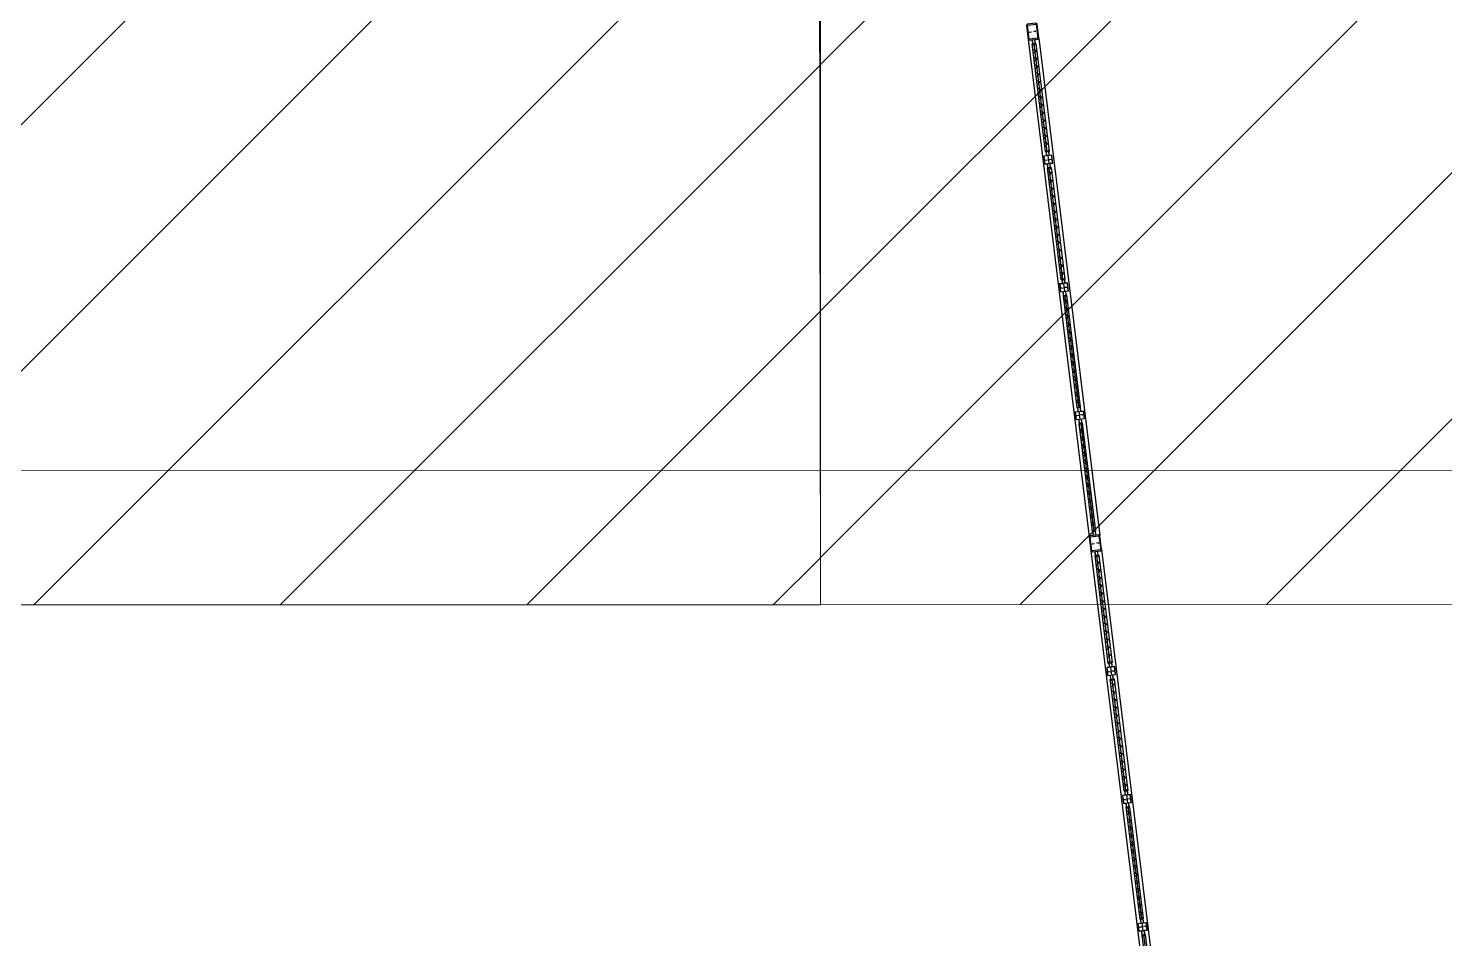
# Model space of a CAD drawing. Extents: x -15449 to 568150, y -1239737 to 53667.
# Drawn here: x 15364.78 to 15373.81, y 7578.45 to 7584.25 of the extents above; entities that cross this region are included whole.
import ezdxf

# ---------------------------------------------------------------- set-up
doc = ezdxf.new("R2010")
doc.units = 0
doc.header["$LTSCALE"] = 8
doc.layers.get('0').update_dxf_attribs({"color": 1, "linetype": 'CONTINUOUS'})
doc.layers.add('A-REV-5', color=7, linetype='CONTINUOUS', true_color=0xff2300)
doc.layers.add('KEY PLANE', color=8, linetype='CONTINUOUS')
doc.layers.add('Title Blocks', color=255, linetype='CONTINUOUS', lineweight=9)
pattern_1 = [(44.999975, (-22981930.2, -2451526), (-2295.5562, 2295.5582), [])]

# ---------------------------------------------------------------- blocks, each defined once
blk = doc.blocks.new('key plane')
at = {"layer": 'A-REV-5'}
h = blk.add_hatch(dxfattribs=at)
h.set_pattern_fill('ANSI31', color=256, scale=1022.490742)
h.set_pattern_definition(pattern_1)
h.paths.add_polyline_path([(64439, -108112), (107279, -108112), (107279, -136911), (64439, -136911)])
h = blk.add_hatch(dxfattribs=at)
h.set_pattern_fill('ANSI31', color=256, scale=1022.490742)
h.set_pattern_definition(pattern_1)
h.paths.add_polyline_path([(149975, -108110), (153063, -109865), (156410, -136903), (107279, -136910), (107238, -108110)])
at = {"elevation": -113027}
for points in [[(20879, -108110), (155279, -108110), (164316, -108320), (167864, -136901), (107279, -136910), (20879, -136910)], [(26879, -136911), (107279, -136911), (107279, -108101), (97679, -108101), (97679, -108101), (68879, -108101), (68879, -108101), (26879, -108101)], [(26879, -108101), (107279, -108101), (107279, -136911), (26879, -136911)], [(64439, -108104), (107279, -108104), (107279, -136911), (64439, -136911)], [(64439, -108112), (107279, -108112), (107279, -136911), (64439, -136911)], [(149975, -108110), (153063, -109865), (156410, -136903), (107279, -136910), (107238, -108110)], [(26879, -110601), (107279, -110599), (107279, -134408), (26879, -134411)], [(107279, -110611), (155250, -110613), (169670, -110902), (172443, -133277), (165032, -134400), (107279, -134411)], [(107279, -110613), (153156, -110613), (156103, -134402), (107279, -134413)]]:
    blk.add_lwpolyline(points, close=True, dxfattribs=at)
at = {"layer": 'KEY PLANE'}
for p, q in [((111149, -126378, -112950), (112288, -135644, -112950)), ((111229, -126411, -111780), (111226, -126387, -112950)), ((111238, -126461, -109441), (111229, -126386, -112950)), ((111281, -126455, -109441), (111272, -126381, -112950)), ((111278, -126405, -111780), (111275, -126380, -112950)), ((111347, -126353, -112969), (112487, -135620, -112969)), ((111235, -126461, -109441), (111229, -126411, -111780)), ((111507, -128468, -109441), (111260, -126458, -114705)), ((111284, -126455, -109441), (111278, -126405, -111780)), ((111482, -128471, -109441), (111491, -128545, -112950)), ((111485, -128470, -109441), (111494, -128545, -112950)), ((111528, -128465, -109441), (111538, -128540, -112950)), ((111531, -128465, -109441), (111541, -128539, -112950)), ((111518, -128769, -109441), (111509, -128694, -112950)), ((111518, -128769, -112950), (111509, -128694, -112950)), ((111521, -128768, -109441), (111512, -128694, -112950)), ((111521, -128768, -112950), (111512, -128694, -112950)), ((111516, -128542, -112950), (111534, -128691, -112950)), ((111799, -130850, -109441), (111543, -128766, -114705)), ((111799, -130850, -112950), (111543, -128766, -112950)), ((111565, -128763, -109441), (111556, -128688, -112950)), ((111565, -128763, -112950), (111556, -128688, -112950)), ((111568, -128763, -109441), (111559, -128688, -112950)), ((111568, -128763, -112950), (111559, -128688, -112950)), ((111775, -130853, -109441), (111784, -130927, -112950)), ((111775, -130853, -112950), (111784, -130927, -112950)), ((111778, -130853, -109441), (111787, -130927, -112950)), ((111778, -130853, -112950), (111787, -130927, -112950)), ((111821, -130847, -109441), (111830, -130922, -112950)), ((111821, -130847, -112950), (111830, -130922, -112950)), ((111824, -130847, -109441), (111833, -130921, -112950)), ((111824, -130847, -112950), (111833, -130921, -112950)), ((111811, -131151, -109441), (111802, -131076, -112950)), ((111811, -131151, -112950), (111802, -131076, -112950)), ((111814, -131150, -109441), (111805, -131076, -112950)), ((111814, -131150, -112950), (111805, -131076, -112950)), ((111809, -130924, -112950), (111827, -131073, -112950)), ((111858, -131145, -109441), (111849, -131071, -112950)), ((111858, -131145, -112950), (111849, -131071, -112950)), ((111861, -131145, -109441), (111852, -131070, -112950)), ((111861, -131145, -112950), (111852, -131070, -112950)), ((111836, -131148, -109441), (112092, -133232, -114705)), ((111836, -131148, -112950), (112092, -133232, -112950)), ((112068, -133235, -109441), (112077, -133309, -112950)), ((112068, -133235, -112950), (112077, -133309, -112950)), ((112070, -133235, -109441), (112080, -133309, -112950)), ((112070, -133235, -112950), (112080, -133309, -112950)), ((112114, -133229, -109441), (112123, -133304, -112950)), ((112114, -133229, -112950), (112123, -133304, -112950)), ((112117, -133229, -109441), (112126, -133303, -112950)), ((112117, -133229, -112950), (112126, -133303, -112950)), ((112104, -133533, -109441), (112095, -133458, -112950)), ((112107, -133532, -109441), (112098, -133458, -112950)), ((112120, -133455, -112950), (112101, -133306, -112950)), ((112151, -133527, -109441), (112142, -133453, -112950)), ((112154, -133527, -109441), (112145, -133452, -112950)), ((112129, -133530, -109441), (112376, -135540, -114705)), ((112351, -135543, -109441), (112357, -135592, -111780)), ((112354, -135542, -109441), (112363, -135617, -112950)), ((112357, -135592, -111780), (112360, -135617, -112950)), ((112398, -135537, -109441), (112407, -135611, -112950)), ((112401, -135537, -109441), (112407, -135586, -111780)), ((112407, -135586, -111780), (112410, -135611, -112950)), ((112519, -135882, -112988), (113658, -145148, -112988)), ((112320, -135906, -112969), (113460, -145172, -112969)), ((112400, -135940, -111800), (112397, -135915, -112969)), ((112409, -135989, -109460), (112400, -135914, -112969)), ((112406, -135989, -109460), (112400, -135940, -111800)), ((112678, -137996, -109460), (112431, -135986, -114724)), ((112453, -135984, -109460), (112444, -135909, -112969)), ((112450, -135934, -111800), (112447, -135909, -112969)), ((112456, -135983, -109460), (112450, -135934, -111800)), ((112653, -137999, -109460), (112662, -138074, -112969)), ((112656, -137999, -109460), (112665, -138073, -112969)), ((112700, -137993, -109460), (112709, -138068, -112969)), ((112703, -137993, -109460), (112712, -138067, -112969)), ((112690, -138297, -109460), (112681, -138222, -112969)), ((112690, -138297, -112969), (112681, -138222, -112969)), ((112693, -138297, -109460), (112684, -138222, -112969)), ((112693, -138297, -112969), (112684, -138222, -112969)), ((112687, -138071, -112969), (112705, -138219, -112969)), ((112736, -138291, -109460), (112727, -138217, -112969)), ((112736, -138291, -112969), (112727, -138217, -112969)), ((112739, -138291, -109460), (112730, -138216, -112969)), ((112739, -138291, -112969), (112730, -138216, -112969)), ((112971, -140378, -109460), (112715, -138294, -114724)), ((112971, -140378, -112969), (112715, -138294, -112969)), ((112993, -140375, -109460), (113002, -140450, -112969)), ((112993, -140375, -112969), (113002, -140450, -112969)), ((112996, -140375, -109460), (113005, -140450, -112969)), ((112996, -140375, -112969), (113005, -140450, -112969)), ((112946, -140381, -109460), (112955, -140456, -112969)), ((112946, -140381, -112969), (112955, -140456, -112969)), ((112949, -140381, -109460), (112958, -140455, -112969)), ((112949, -140381, -112969), (112958, -140455, -112969)), ((112983, -140679, -109460), (112974, -140605, -112969)), ((112983, -140679, -112969), (112974, -140605, -112969)), ((112986, -140679, -109460), (112976, -140604, -112969)), ((112986, -140679, -112969), (112976, -140604, -112969)), ((112980, -140453, -112969), (112998, -140601, -112969)), ((113029, -140673, -109460), (113020, -140599, -112969)), ((113029, -140673, -112969), (113020, -140599, -112969)), ((113032, -140673, -109460), (113023, -140598, -112969)), ((113032, -140673, -112969), (113023, -140598, -112969)), ((113007, -140676, -109460), (113264, -142760, -114724)), ((113007, -140676, -112969), (113264, -142760, -112969)), ((113239, -142763, -109460), (113248, -142838, -112969)), ((113239, -142763, -112969), (113248, -142838, -112969)), ((113242, -142763, -109460), (113251, -142837, -112969)), ((113242, -142763, -112969), (113251, -142837, -112969)), ((113276, -143061, -109460), (113266, -142987, -112969)), ((113278, -143061, -109460), (113269, -142986, -112969)), ((113291, -142984, -112969), (113273, -142835, -112969)), ((113286, -142758, -109460), (113295, -142832, -112969)), ((113286, -142758, -112969), (113295, -142832, -112969)), ((113289, -142757, -109460), (113298, -142832, -112969)), ((113289, -142757, -112969), (113298, -142832, -112969)), ((113322, -143055, -109460), (113313, -142981, -112969)), ((113325, -143055, -109460), (113316, -142980, -112969)), ((113300, -143058, -109460), (113547, -145068, -114724))]:
    blk.add_line(p, q, dxfattribs=at)
for points, elevation in [([(111169, -126394), (111332, -126373), (111347, -126353), (111315, -126091), (111295, -126076), (111132, -126096), (111117, -126116), (111149, -126378)], -112950), ([(111297, -126094), (111330, -126356), (111167, -126376), (111135, -126114)], -112950), ([(111295, -126454), (111542, -128463), (111472, -128472), (111224, -126462)], -114705), ([(111460, -128700), (111609, -128682), (111590, -128533), (111441, -128551)], -112950), ([(111578, -128761), (111835, -130846), (111764, -130854), (111508, -128770)], -114705), ([(111578, -128761), (111835, -130846), (111764, -130854), (111508, -128770)], -112950), ([(111752, -131082), (111901, -131064), (111883, -130915), (111734, -130933)], -112950), ([(112127, -133228), (111871, -131143), (111801, -131152), (112057, -133236)], -114705), ([(112127, -133228), (111871, -131143), (111801, -131152), (112057, -133236)], -112950), ([(112027, -133316), (112176, -133297), (112194, -133446), (112045, -133464)], -112950), ([(112411, -135535), (112164, -133525), (112094, -133534), (112341, -135544)], -114705), ([(112340, -135922), (112503, -135902), (112519, -135882), (112487, -135620), (112467, -135604), (112304, -135624), (112288, -135644), (112320, -135906)], -112969), ([(112469, -135622), (112501, -135884), (112338, -135904), (112306, -135642)], -112969), ([(112466, -135982), (112713, -137992), (112643, -138000), (112396, -135991)], -114724), ([(112631, -138229), (112780, -138210), (112762, -138061), (112613, -138080)], -112969), ([(112750, -138290), (113006, -140374), (112936, -140382), (112680, -138298)], -114724), ([(112750, -138290), (113006, -140374), (112936, -140382), (112680, -138298)], -112969), ([(112924, -140611), (113073, -140592), (113054, -140443), (112906, -140462)], -112969), ([(113299, -142756), (113043, -140672), (112972, -140680), (113229, -142765)], -114724), ([(113299, -142756), (113043, -140672), (112972, -140680), (113229, -142765)], -112969), ([(113198, -142844), (113347, -142825), (113366, -142974), (113217, -142993)], -112969), ([(113583, -145064), (113335, -143054), (113265, -143062), (113512, -145072)], -114724)]:
    blk.add_lwpolyline(points, close=True, dxfattribs=dict(at, elevation=elevation))
for points, elevation in [([(111169, -126394), (111167, -126376), (111149, -126378)], -112950), ([(111180, -126251), (111169, -126242), (111214, -126237)], -112950), ([(111286, -126238), (111295, -126227), (111250, -126232)], -112950), ([(111347, -126353), (111330, -126356), (111332, -126373)], -112950), ([(111475, -128618), (111466, -128629), (111511, -128623)], -112950), ([(111574, -128606), (111585, -128614), (111540, -128620)], -112950), ([(111768, -131000), (111759, -131011), (111804, -131006)], -112950), ([(111867, -130988), (111878, -130996), (111833, -131002)], -112950), ([(112062, -133392), (112050, -133383), (112095, -133378)], -112950), ([(112161, -133380), (112170, -133369), (112125, -133374)], -112950), ([(112288, -135644), (112306, -135642), (112304, -135624)], -112969), ([(112467, -135604), (112469, -135622), (112487, -135620)], -112969), ([(112352, -135779), (112340, -135771), (112385, -135765)], -112969), ([(112458, -135766), (112467, -135755), (112422, -135761)], -112969), ([(112519, -135882), (112501, -135884), (112503, -135902)], -112969), ([(112340, -135922), (112338, -135904), (112320, -135906)], -112969), ([(112646, -138146), (112637, -138157), (112682, -138152)], -112969), ([(112745, -138134), (112756, -138143), (112712, -138148)], -112969), ([(112939, -140528), (112930, -140539), (112975, -140534)], -112969), ([(113038, -140516), (113049, -140525), (113005, -140530)], -112969), ([(113233, -142920), (113222, -142911), (113267, -142906)], -112969), ([(113332, -142908), (113341, -142897), (113296, -142902)], -112969)]:
    blk.add_lwpolyline(points, dxfattribs=dict(at, elevation=elevation))
at = {"layer": 'KEY PLANE', "ltscale": 0.1}
for points, elevation in [([(111230, -126464, -0.414214), (111232, -126461), (111287, -126455, -0.414214), (111290, -126457), (111293, -126484), (111291, -126484), (111288, -126457, 0.414214), (111287, -126456), (111233, -126463, 0.414214), (111232, -126464), (111235, -126491), (111233, -126491)], -114705), ([(111287, -126603), (111263, -126633, 0.414214), (111264, -126636), (111264, -126637), (111295, -126597), (111256, -126566), (111255, -126567, 0.414214), (111256, -126570), (111285, -126593, -0.414214)], -112950), ([(111304, -126747), (111281, -126777, 0.414214), (111281, -126780), (111282, -126780), (111313, -126741), (111273, -126710), (111273, -126711, 0.414214), (111273, -126714), (111303, -126737, -0.414214)], -112950), ([(111322, -126891), (111299, -126921, 0.414214), (111299, -126924), (111300, -126924), (111330, -126885), (111291, -126854), (111291, -126855, 0.414214), (111291, -126858), (111321, -126881, -0.414214)], -112950), ([(111340, -127035), (111316, -127065, 0.414214), (111317, -127068), (111317, -127068), (111348, -127029), (111309, -126998), (111308, -126999, 0.414214), (111309, -127002), (111338, -127025, -0.414214)], -112950), ([(111357, -127179), (111334, -127208, 0.414214), (111335, -127212), (111335, -127212), (111366, -127173), (111326, -127142), (111326, -127143, 0.414214), (111326, -127146), (111356, -127169, -0.414214)], -112950), ([(111375, -127323), (111352, -127352, 0.414214), (111352, -127356), (111353, -127356), (111383, -127317), (111344, -127286), (111344, -127286, 0.414214), (111344, -127290), (111374, -127313, -0.414214)], -112950), ([(111393, -127467), (111370, -127496, 0.414214), (111370, -127500), (111370, -127500), (111401, -127461), (111362, -127430), (111361, -127430, 0.414214), (111362, -127434), (111391, -127457, -0.414214)], -112950), ([(111410, -127611), (111387, -127640, 0.414214), (111388, -127644), (111388, -127644), (111419, -127605), (111379, -127574), (111379, -127574, 0.414214), (111380, -127578), (111409, -127601, -0.414214)], -112950), ([(111428, -127755), (111405, -127784, 0.414214), (111405, -127788), (111406, -127788), (111437, -127748), (111397, -127718), (111397, -127718, 0.414214), (111397, -127722), (111427, -127745, -0.414214)], -112950), ([(111446, -127898), (111423, -127928, 0.414214), (111423, -127931), (111423, -127932), (111454, -127892), (111415, -127862), (111414, -127862, 0.414214), (111415, -127865), (111445, -127889, -0.414214)], -112950), ([(111463, -128042), (111440, -128072, 0.414214), (111441, -128075), (111441, -128076), (111472, -128036), (111433, -128006), (111432, -128006, 0.414214), (111433, -128009), (111462, -128033, -0.414214)], -112950), ([(111481, -128186), (111458, -128216, 0.414214), (111458, -128219), (111459, -128220), (111490, -128180), (111450, -128149), (111450, -128150, 0.414214), (111450, -128153), (111480, -128176, -0.414214)], -112950), ([(111499, -128330), (111476, -128360, 0.414214), (111476, -128363), (111477, -128364), (111507, -128324), (111468, -128293), (111468, -128294, 0.414214), (111468, -128297), (111498, -128320, -0.414214)], -112950), ([(111477, -128469, 0.414214), (111479, -128471), (111534, -128464, 0.414214), (111536, -128462), (111533, -128434), (111531, -128435), (111534, -128462, -0.414214), (111534, -128463), (111479, -128470, -0.414214), (111478, -128469), (111475, -128441), (111473, -128442)], -114705), ([(111514, -128772, -0.414214), (111516, -128769), (111570, -128762, -0.414214), (111573, -128764), (111577, -128792), (111575, -128792), (111572, -128765, 0.414214), (111571, -128764), (111516, -128770, 0.414214), (111515, -128772), (111519, -128799), (111517, -128799)], -114705), ([(111514, -128772, -0.414214), (111516, -128769), (111570, -128762, -0.414214), (111573, -128764), (111577, -128792), (111575, -128792), (111572, -128765, 0.414214), (111571, -128764), (111516, -128770, 0.414214), (111515, -128772), (111519, -128799), (111517, -128799)], -112950), ([(111566, -128876), (111543, -128906, 0.414214), (111543, -128909), (111544, -128909), (111574, -128870), (111535, -128839), (111535, -128840, 0.414214), (111535, -128843), (111565, -128866, -0.414214)], -114705), ([(111584, -129020), (111560, -129050, 0.414214), (111561, -129053), (111561, -129053), (111592, -129014), (111553, -128983), (111552, -128984, 0.414214), (111553, -128987), (111582, -129010, -0.414214)], -114705), ([(111584, -129020), (111560, -129050, 0.414214), (111561, -129053), (111561, -129053), (111592, -129014), (111553, -128983), (111552, -128984, 0.414214), (111553, -128987), (111582, -129010, -0.414214)], -112950), ([(111601, -129164), (111578, -129194, 0.414214), (111579, -129197), (111579, -129197), (111610, -129158), (111570, -129127), (111570, -129128, 0.414214), (111570, -129131), (111600, -129154, -0.414214)], -114705), ([(111601, -129164), (111578, -129194, 0.414214), (111579, -129197), (111579, -129197), (111610, -129158), (111570, -129127), (111570, -129128, 0.414214), (111570, -129131), (111600, -129154, -0.414214)], -112950), ([(111619, -129308), (111596, -129337, 0.414214), (111596, -129341), (111597, -129341), (111628, -129302), (111588, -129271), (111588, -129271, 0.414214), (111588, -129275), (111618, -129298, -0.414214)], -114705), ([(111619, -129308), (111596, -129337, 0.414214), (111596, -129341), (111597, -129341), (111628, -129302), (111588, -129271), (111588, -129271, 0.414214), (111588, -129275), (111618, -129298, -0.414214)], -112950), ([(111637, -129452), (111614, -129481, 0.414214), (111614, -129485), (111614, -129485), (111645, -129446), (111606, -129415), (111605, -129415, 0.414214), (111606, -129419), (111635, -129442, -0.414214)], -114705), ([(111637, -129452), (111614, -129481, 0.414214), (111614, -129485), (111614, -129485), (111645, -129446), (111606, -129415), (111605, -129415, 0.414214), (111606, -129419), (111635, -129442, -0.414214)], -112950), ([(111654, -129596), (111631, -129625, 0.414214), (111632, -129629), (111632, -129629), (111663, -129590), (111624, -129559), (111623, -129559, 0.414214), (111624, -129563), (111653, -129586, -0.414214)], -114705), ([(111654, -129596), (111631, -129625, 0.414214), (111632, -129629), (111632, -129629), (111663, -129590), (111624, -129559), (111623, -129559, 0.414214), (111624, -129563), (111653, -129586, -0.414214)], -112950), ([(111672, -129740), (111649, -129769, 0.414214), (111649, -129773), (111650, -129773), (111681, -129734), (111641, -129703), (111641, -129703, 0.414214), (111641, -129707), (111671, -129730, -0.414214)], -114705), ([(111672, -129740), (111649, -129769, 0.414214), (111649, -129773), (111650, -129773), (111681, -129734), (111641, -129703), (111641, -129703, 0.414214), (111641, -129707), (111671, -129730, -0.414214)], -112950), ([(111690, -129883), (111667, -129913, 0.414214), (111667, -129916), (111668, -129917), (111698, -129877), (111659, -129847), (111659, -129847, 0.414214), (111659, -129851), (111689, -129874, -0.414214)], -114705), ([(111690, -129883), (111667, -129913, 0.414214), (111667, -129916), (111668, -129917), (111698, -129877), (111659, -129847), (111659, -129847, 0.414214), (111659, -129851), (111689, -129874, -0.414214)], -112950), ([(111707, -130027), (111684, -130057, 0.414214), (111685, -130060), (111685, -130061), (111716, -130021), (111677, -129991), (111676, -129991, 0.414214), (111677, -129994), (111706, -130018, -0.414214)], -114705), ([(111707, -130027), (111684, -130057, 0.414214), (111685, -130060), (111685, -130061), (111716, -130021), (111677, -129991), (111676, -129991, 0.414214), (111677, -129994), (111706, -130018, -0.414214)], -112950), ([(111725, -130171), (111702, -130201, 0.414214), (111702, -130204), (111703, -130205), (111734, -130165), (111694, -130135), (111694, -130135, 0.414214), (111694, -130138), (111724, -130161, -0.414214)], -114705), ([(111725, -130171), (111702, -130201, 0.414214), (111702, -130204), (111703, -130205), (111734, -130165), (111694, -130135), (111694, -130135, 0.414214), (111694, -130138), (111724, -130161, -0.414214)], -112950), ([(111743, -130315), (111720, -130345, 0.414214), (111720, -130348), (111721, -130349), (111751, -130309), (111712, -130278), (111712, -130279, 0.414214), (111712, -130282), (111742, -130305, -0.414214)], -114705), ([(111743, -130315), (111720, -130345, 0.414214), (111720, -130348), (111721, -130349), (111751, -130309), (111712, -130278), (111712, -130279, 0.414214), (111712, -130282), (111742, -130305, -0.414214)], -112950), ([(111761, -130459), (111737, -130489, 0.414214), (111738, -130492), (111738, -130493), (111769, -130453), (111730, -130422), (111729, -130423, 0.414214), (111730, -130426), (111759, -130449, -0.414214)], -114705), ([(111761, -130459), (111737, -130489, 0.414214), (111738, -130492), (111738, -130493), (111769, -130453), (111730, -130422), (111729, -130423, 0.414214), (111730, -130426), (111759, -130449, -0.414214)], -112950), ([(111778, -130603), (111755, -130633, 0.414214), (111756, -130636), (111756, -130636), (111787, -130597), (111747, -130566), (111747, -130567, 0.414214), (111747, -130570), (111777, -130593, -0.414214)], -114705), ([(111778, -130603), (111755, -130633, 0.414214), (111756, -130636), (111756, -130636), (111787, -130597), (111747, -130566), (111747, -130567, 0.414214), (111747, -130570), (111777, -130593, -0.414214)], -112950), ([(111796, -130747), (111773, -130777, 0.414214), (111773, -130780), (111774, -130780), (111804, -130741), (111765, -130710), (111765, -130711, 0.414214), (111765, -130714), (111795, -130737, -0.414214)], -114705), ([(111796, -130747), (111773, -130777, 0.414214), (111773, -130780), (111774, -130780), (111804, -130741), (111765, -130710), (111765, -130711, 0.414214), (111765, -130714), (111795, -130737, -0.414214)], -112950), ([(111769, -130851, 0.414214), (111772, -130853), (111827, -130847, 0.414214), (111829, -130844), (111826, -130816), (111824, -130817), (111827, -130844, -0.414214), (111826, -130845), (111772, -130852, -0.414214), (111771, -130851), (111768, -130824), (111766, -130824)], -114705), ([(111769, -130851, 0.414214), (111772, -130853), (111827, -130847, 0.414214), (111829, -130844), (111826, -130816), (111824, -130817), (111827, -130844, -0.414214), (111826, -130845), (111772, -130852, -0.414214), (111771, -130851), (111768, -130824), (111766, -130824)], -112950), ([(111807, -131154, -0.414214), (111809, -131151), (111863, -131144, -0.414214), (111866, -131147), (111870, -131174), (111868, -131174), (111865, -131147, 0.414214), (111863, -131146), (111809, -131153, 0.414214), (111808, -131154), (111812, -131181), (111810, -131181)], -114705), ([(111807, -131154, -0.414214), (111809, -131151), (111863, -131144, -0.414214), (111866, -131147), (111870, -131174), (111868, -131174), (111865, -131147, 0.414214), (111863, -131146), (111809, -131153, 0.414214), (111808, -131154), (111812, -131181), (111810, -131181)], -112950), ([(111858, -131248), (111828, -131225, -0.414214), (111828, -131222), (111828, -131221), (111867, -131252), (111837, -131292), (111836, -131291, -0.414214), (111836, -131288), (111859, -131258, 0.414214)], -114705), ([(111858, -131248), (111828, -131225, -0.414214), (111828, -131222), (111828, -131221), (111867, -131252), (111837, -131292), (111836, -131291, -0.414214), (111836, -131288), (111859, -131258, 0.414214)], -112950), ([(111875, -131392), (111846, -131369, -0.414214), (111845, -131366), (111846, -131365), (111885, -131396), (111854, -131435), (111854, -131435, -0.414214), (111853, -131432), (111876, -131402, 0.414214)], -114705), ([(111875, -131392), (111846, -131369, -0.414214), (111845, -131366), (111846, -131365), (111885, -131396), (111854, -131435), (111854, -131435, -0.414214), (111853, -131432), (111876, -131402, 0.414214)], -112950), ([(111893, -131536), (111863, -131513, -0.414214), (111863, -131510), (111863, -131509), (111903, -131540), (111872, -131579), (111871, -131579, -0.414214), (111871, -131576), (111894, -131546, 0.414214)], -114705), ([(111893, -131536), (111863, -131513, -0.414214), (111863, -131510), (111863, -131509), (111903, -131540), (111872, -131579), (111871, -131579, -0.414214), (111871, -131576), (111894, -131546, 0.414214)], -112950), ([(111911, -131680), (111881, -131657, -0.414214), (111881, -131654), (111881, -131653), (111920, -131684), (111890, -131723), (111889, -131723, -0.414214), (111889, -131720), (111912, -131690, 0.414214)], -114705), ([(111911, -131680), (111881, -131657, -0.414214), (111881, -131654), (111881, -131653), (111920, -131684), (111890, -131723), (111889, -131723, -0.414214), (111889, -131720), (111912, -131690, 0.414214)], -112950), ([(111928, -131824), (111899, -131801, -0.414214), (111898, -131797), (111899, -131797), (111938, -131828), (111907, -131867), (111907, -131867, -0.414214), (111906, -131863), (111930, -131834, 0.414214)], -114705), ([(111928, -131824), (111899, -131801, -0.414214), (111898, -131797), (111899, -131797), (111938, -131828), (111907, -131867), (111907, -131867, -0.414214), (111906, -131863), (111930, -131834, 0.414214)], -112950), ([(111946, -131968), (111916, -131945, -0.414214), (111916, -131941), (111916, -131941), (111956, -131972), (111925, -132011), (111925, -132011, -0.414214), (111924, -132007), (111947, -131978, 0.414214)], -114705), ([(111946, -131968), (111916, -131945, -0.414214), (111916, -131941), (111916, -131941), (111956, -131972), (111925, -132011), (111925, -132011, -0.414214), (111924, -132007), (111947, -131978, 0.414214)], -112950), ([(111964, -132112), (111934, -132089, -0.414214), (111934, -132085), (111934, -132085), (111973, -132116), (111943, -132155), (111942, -132155, -0.414214), (111942, -132151), (111965, -132122, 0.414214)], -114705), ([(111964, -132112), (111934, -132089, -0.414214), (111934, -132085), (111934, -132085), (111973, -132116), (111943, -132155), (111942, -132155, -0.414214), (111942, -132151), (111965, -132122, 0.414214)], -112950), ([(111981, -132256), (111952, -132233, -0.414214), (111951, -132229), (111952, -132229), (111991, -132260), (111960, -132299), (111960, -132299, -0.414214), (111959, -132295), (111983, -132266, 0.414214)], -114705), ([(111981, -132256), (111952, -132233, -0.414214), (111951, -132229), (111952, -132229), (111991, -132260), (111960, -132299), (111960, -132299, -0.414214), (111959, -132295), (111983, -132266, 0.414214)], -112950), ([(111999, -132400), (111969, -132376, -0.414214), (111969, -132373), (111969, -132373), (112009, -132403), (111978, -132443), (111978, -132442, -0.414214), (111977, -132439), (112000, -132409, 0.414214)], -114705), ([(111999, -132400), (111969, -132376, -0.414214), (111969, -132373), (111969, -132373), (112009, -132403), (111978, -132443), (111978, -132442, -0.414214), (111977, -132439), (112000, -132409, 0.414214)], -112950), ([(112017, -132544), (111987, -132520, -0.414214), (111987, -132517), (111987, -132517), (112027, -132547), (111996, -132587), (111995, -132586, -0.414214), (111995, -132583), (112018, -132553, 0.414214)], -114705), ([(112017, -132544), (111987, -132520, -0.414214), (111987, -132517), (111987, -132517), (112027, -132547), (111996, -132587), (111995, -132586, -0.414214), (111995, -132583), (112018, -132553, 0.414214)], -112950), ([(112035, -132687), (112005, -132664, -0.414214), (112004, -132661), (112005, -132660), (112044, -132691), (112013, -132731), (112013, -132730, -0.414214), (112013, -132727), (112036, -132697, 0.414214)], -114705), ([(112035, -132687), (112005, -132664, -0.414214), (112004, -132661), (112005, -132660), (112044, -132691), (112013, -132731), (112013, -132730, -0.414214), (112013, -132727), (112036, -132697, 0.414214)], -112950), ([(112052, -132831), (112023, -132808, -0.414214), (112022, -132805), (112023, -132804), (112062, -132835), (112031, -132875), (112031, -132874, -0.414214), (112030, -132871), (112053, -132841, 0.414214)], -114705), ([(112052, -132831), (112023, -132808, -0.414214), (112022, -132805), (112023, -132804), (112062, -132835), (112031, -132875), (112031, -132874, -0.414214), (112030, -132871), (112053, -132841, 0.414214)], -112950), ([(112070, -132975), (112040, -132952, -0.414214), (112040, -132949), (112040, -132948), (112080, -132979), (112049, -133019), (112048, -133018, -0.414214), (112048, -133015), (112071, -132985, 0.414214)], -114705), ([(112070, -132975), (112040, -132952, -0.414214), (112040, -132949), (112040, -132948), (112080, -132979), (112049, -133019), (112048, -133018, -0.414214), (112048, -133015), (112071, -132985, 0.414214)], -112950), ([(112088, -133119), (112058, -133096, -0.414214), (112058, -133093), (112058, -133092), (112097, -133123), (112067, -133162), (112066, -133162, -0.414214), (112066, -133159), (112089, -133129, 0.414214)], -114705), ([(112062, -133233, 0.414214), (112065, -133235), (112120, -133229, 0.414214), (112122, -133226), (112118, -133199), (112117, -133199), (112120, -133226, -0.414214), (112119, -133227), (112065, -133234, -0.414214), (112064, -133233), (112060, -133206), (112059, -133206)], -114705), ([(112062, -133233, 0.414214), (112065, -133235), (112120, -133229, 0.414214), (112122, -133226), (112118, -133199), (112117, -133199), (112120, -133226, -0.414214), (112119, -133227), (112065, -133234, -0.414214), (112064, -133233), (112060, -133206), (112059, -133206)], -112950), ([(112099, -133536, -0.414214), (112102, -133533), (112156, -133526, -0.414214), (112159, -133529), (112162, -133556), (112161, -133556), (112157, -133529, 0.414214), (112156, -133528), (112102, -133535, 0.414214), (112101, -133536), (112104, -133563), (112103, -133563)], -114705), ([(112155, -133665), (112125, -133642, -0.414214), (112125, -133639), (112125, -133638), (112164, -133669), (112134, -133708), (112133, -133708, -0.414214), (112133, -133705), (112156, -133675, 0.414214)], -112950), ([(112172, -133809), (112143, -133786, -0.414214), (112142, -133783), (112143, -133782), (112182, -133813), (112151, -133852), (112151, -133852, -0.414214), (112150, -133848), (112174, -133819, 0.414214)], -112950), ([(112190, -133953), (112160, -133930, -0.414214), (112160, -133926), (112160, -133926), (112200, -133957), (112169, -133996), (112169, -133996, -0.414214), (112168, -133992), (112191, -133963, 0.414214)], -112950), ([(112208, -134097), (112178, -134074, -0.414214), (112178, -134070), (112178, -134070), (112218, -134101), (112187, -134140), (112186, -134140, -0.414214), (112186, -134136), (112209, -134107, 0.414214)], -112950), ([(112225, -134241), (112196, -134218, -0.414214), (112195, -134214), (112196, -134214), (112235, -134245), (112204, -134284), (112204, -134284, -0.414214), (112204, -134280), (112227, -134251, 0.414214)], -112950), ([(112243, -134385), (112214, -134362, -0.414214), (112213, -134358), (112213, -134358), (112253, -134388), (112222, -134428), (112222, -134428, -0.414214), (112221, -134424), (112244, -134395, 0.414214)], -112950), ([(112261, -134529), (112231, -134505, -0.414214), (112231, -134502), (112231, -134502), (112271, -134532), (112240, -134572), (112239, -134571, -0.414214), (112239, -134568), (112262, -134538, 0.414214)], -112950), ([(112279, -134673), (112249, -134649, -0.414214), (112249, -134646), (112249, -134646), (112288, -134676), (112257, -134716), (112257, -134715, -0.414214), (112257, -134712), (112280, -134682, 0.414214)], -112950), ([(112296, -134816), (112267, -134793, -0.414214), (112266, -134790), (112267, -134789), (112306, -134820), (112275, -134860), (112275, -134859, -0.414214), (112274, -134856), (112297, -134826, 0.414214)], -112950), ([(112314, -134960), (112284, -134937, -0.414214), (112284, -134934), (112284, -134933), (112324, -134964), (112293, -135004), (112292, -135003, -0.414214), (112292, -135000), (112315, -134970, 0.414214)], -112950), ([(112332, -135104), (112302, -135081, -0.414214), (112302, -135078), (112302, -135077), (112341, -135108), (112311, -135147), (112310, -135147, -0.414214), (112310, -135144), (112333, -135114, 0.414214)], -112950), ([(112349, -135248), (112320, -135225, -0.414214), (112319, -135222), (112320, -135221), (112359, -135252), (112328, -135291), (112328, -135291, -0.414214), (112327, -135288), (112351, -135258, 0.414214)], -112950), ([(112367, -135392), (112337, -135369, -0.414214), (112337, -135366), (112337, -135365), (112377, -135396), (112346, -135435), (112345, -135435, -0.414214), (112345, -135432), (112368, -135402, 0.414214)], -112950), ([(112346, -135541, 0.414214), (112349, -135543), (112403, -135536, 0.414214), (112405, -135533), (112402, -135506), (112401, -135506), (112404, -135534, -0.414214), (112403, -135535), (112349, -135541, -0.414214), (112348, -135540), (112344, -135513), (112343, -135513)], -114705), ([(112401, -135992, -0.414214), (112404, -135990), (112458, -135983, -0.414214), (112461, -135985), (112464, -136012), (112463, -136013), (112459, -135985, 0.414214), (112458, -135984), (112404, -135991, 0.414214), (112403, -135992), (112406, -136019), (112405, -136020)], -114724), ([(112458, -136131), (112435, -136161, 0.414214), (112435, -136164), (112436, -136165), (112466, -136125), (112427, -136095), (112427, -136095, 0.414214), (112427, -136098), (112457, -136122, -0.414214)], -112969), ([(112476, -136275), (112452, -136305, 0.414214), (112453, -136308), (112453, -136309), (112484, -136269), (112445, -136239), (112444, -136239, 0.414214), (112445, -136242), (112474, -136266, -0.414214)], -112969), ([(112493, -136419), (112470, -136449, 0.414214), (112471, -136452), (112471, -136453), (112502, -136413), (112462, -136382), (112462, -136383, 0.414214), (112462, -136386), (112492, -136409, -0.414214)], -112969), ([(112511, -136563), (112488, -136593, 0.414214), (112488, -136596), (112489, -136597), (112520, -136557), (112480, -136526), (112480, -136527, 0.414214), (112480, -136530), (112510, -136553, -0.414214)], -112969), ([(112529, -136707), (112506, -136737, 0.414214), (112506, -136740), (112506, -136740), (112537, -136701), (112498, -136670), (112497, -136671, 0.414214), (112498, -136674), (112527, -136697, -0.414214)], -112969), ([(112546, -136851), (112523, -136881, 0.414214), (112524, -136884), (112524, -136884), (112555, -136845), (112515, -136814), (112515, -136815, 0.414214), (112516, -136818), (112545, -136841, -0.414214)], -112969), ([(112564, -136995), (112541, -137025, 0.414214), (112541, -137028), (112542, -137028), (112573, -136989), (112533, -136958), (112533, -136959, 0.414214), (112533, -136962), (112563, -136985, -0.414214)], -112969), ([(112582, -137139), (112559, -137168, 0.414214), (112559, -137172), (112560, -137172), (112590, -137133), (112551, -137102), (112551, -137103, 0.414214), (112551, -137106), (112581, -137129, -0.414214)], -112969), ([(112599, -137283), (112576, -137312, 0.414214), (112577, -137316), (112577, -137316), (112608, -137277), (112569, -137246), (112568, -137246, 0.414214), (112569, -137250), (112598, -137273, -0.414214)], -112969), ([(112617, -137427), (112594, -137456, 0.414214), (112594, -137460), (112595, -137460), (112626, -137421), (112586, -137390), (112586, -137390, 0.414214), (112586, -137394), (112616, -137417, -0.414214)], -112969), ([(112635, -137571), (112612, -137600, 0.414214), (112612, -137604), (112613, -137604), (112643, -137565), (112604, -137534), (112604, -137534, 0.414214), (112604, -137538), (112634, -137561, -0.414214)], -112969), ([(112653, -137715), (112629, -137744, 0.414214), (112630, -137748), (112630, -137748), (112661, -137708), (112622, -137678), (112621, -137678, 0.414214), (112622, -137682), (112651, -137705, -0.414214)], -112969), ([(112670, -137858), (112647, -137888, 0.414214), (112647, -137891), (112648, -137892), (112679, -137852), (112639, -137822), (112639, -137822, 0.414214), (112639, -137825), (112669, -137849, -0.414214)], -112969), ([(112648, -137997, 0.414214), (112651, -137999), (112705, -137993, 0.414214), (112707, -137990), (112704, -137963), (112703, -137963), (112706, -137990, -0.414214), (112705, -137991), (112651, -137998, -0.414214), (112650, -137997), (112646, -137970), (112645, -137970)], -114724), ([(112685, -138300, -0.414214), (112687, -138297), (112742, -138290, -0.414214), (112745, -138293), (112748, -138320), (112746, -138320), (112743, -138293, 0.414214), (112742, -138292), (112688, -138299, 0.414214), (112687, -138300), (112690, -138327), (112689, -138327)], -114724), ([(112685, -138300, -0.414214), (112687, -138297), (112742, -138290, -0.414214), (112745, -138293), (112748, -138320), (112746, -138320), (112743, -138293, 0.414214), (112742, -138292), (112688, -138299, 0.414214), (112687, -138300), (112690, -138327), (112689, -138327)], -112969), ([(112737, -138404), (112714, -138434, 0.414214), (112715, -138437), (112715, -138438), (112746, -138398), (112706, -138368), (112706, -138368, 0.414214), (112706, -138371), (112736, -138395, -0.414214)], -114724), ([(112755, -138548), (112732, -138578, 0.414214), (112732, -138581), (112733, -138582), (112764, -138542), (112724, -138511), (112724, -138512, 0.414214), (112724, -138515), (112754, -138538, -0.414214)], -114724), ([(112755, -138548), (112732, -138578, 0.414214), (112732, -138581), (112733, -138582), (112764, -138542), (112724, -138511), (112724, -138512, 0.414214), (112724, -138515), (112754, -138538, -0.414214)], -112969), ([(112773, -138692), (112750, -138722, 0.414214), (112750, -138725), (112750, -138726), (112781, -138686), (112742, -138655), (112741, -138656, 0.414214), (112742, -138659), (112772, -138682, -0.414214)], -114724), ([(112773, -138692), (112750, -138722, 0.414214), (112750, -138725), (112750, -138726), (112781, -138686), (112742, -138655), (112741, -138656, 0.414214), (112742, -138659), (112772, -138682, -0.414214)], -112969), ([(112790, -138836), (112767, -138866, 0.414214), (112768, -138869), (112768, -138869), (112799, -138830), (112760, -138799), (112759, -138800, 0.414214), (112760, -138803), (112789, -138826, -0.414214)], -114724), ([(112790, -138836), (112767, -138866, 0.414214), (112768, -138869), (112768, -138869), (112799, -138830), (112760, -138799), (112759, -138800, 0.414214), (112760, -138803), (112789, -138826, -0.414214)], -112969), ([(112808, -138980), (112785, -139010, 0.414214), (112785, -139013), (112786, -139013), (112817, -138974), (112777, -138943), (112777, -138944, 0.414214), (112777, -138947), (112807, -138970, -0.414214)], -114724), ([(112808, -138980), (112785, -139010, 0.414214), (112785, -139013), (112786, -139013), (112817, -138974), (112777, -138943), (112777, -138944, 0.414214), (112777, -138947), (112807, -138970, -0.414214)], -112969), ([(112826, -139124), (112803, -139154, 0.414214), (112803, -139157), (112804, -139157), (112834, -139118), (112795, -139087), (112795, -139088, 0.414214), (112795, -139091), (112825, -139114, -0.414214)], -114724), ([(112826, -139124), (112803, -139154, 0.414214), (112803, -139157), (112804, -139157), (112834, -139118), (112795, -139087), (112795, -139088, 0.414214), (112795, -139091), (112825, -139114, -0.414214)], -112969), ([(112843, -139268), (112820, -139297, 0.414214), (112821, -139301), (112821, -139301), (112852, -139262), (112813, -139231), (112812, -139231, 0.414214), (112813, -139235), (112842, -139258, -0.414214)], -114724), ([(112843, -139268), (112820, -139297, 0.414214), (112821, -139301), (112821, -139301), (112852, -139262), (112813, -139231), (112812, -139231, 0.414214), (112813, -139235), (112842, -139258, -0.414214)], -112969), ([(112861, -139412), (112838, -139441, 0.414214), (112838, -139445), (112839, -139445), (112870, -139406), (112830, -139375), (112830, -139375, 0.414214), (112830, -139379), (112860, -139402, -0.414214)], -114724), ([(112861, -139412), (112838, -139441, 0.414214), (112838, -139445), (112839, -139445), (112870, -139406), (112830, -139375), (112830, -139375, 0.414214), (112830, -139379), (112860, -139402, -0.414214)], -112969), ([(112879, -139556), (112856, -139585, 0.414214), (112856, -139589), (112857, -139589), (112887, -139550), (112848, -139519), (112848, -139519, 0.414214), (112848, -139523), (112878, -139546, -0.414214)], -114724), ([(112879, -139556), (112856, -139585, 0.414214), (112856, -139589), (112857, -139589), (112887, -139550), (112848, -139519), (112848, -139519, 0.414214), (112848, -139523), (112878, -139546, -0.414214)], -112969), ([(112897, -139700), (112873, -139729, 0.414214), (112874, -139733), (112874, -139733), (112905, -139694), (112866, -139663), (112865, -139663, 0.414214), (112866, -139667), (112895, -139690, -0.414214)], -114724), ([(112897, -139700), (112873, -139729, 0.414214), (112874, -139733), (112874, -139733), (112905, -139694), (112866, -139663), (112865, -139663, 0.414214), (112866, -139667), (112895, -139690, -0.414214)], -112969), ([(112914, -139843), (112891, -139873, 0.414214), (112892, -139876), (112892, -139877), (112923, -139837), (112883, -139807), (112883, -139807, 0.414214), (112883, -139811), (112913, -139834, -0.414214)], -114724), ([(112914, -139843), (112891, -139873, 0.414214), (112892, -139876), (112892, -139877), (112923, -139837), (112883, -139807), (112883, -139807, 0.414214), (112883, -139811), (112913, -139834, -0.414214)], -112969), ([(112932, -139987), (112909, -140017, 0.414214), (112909, -140020), (112910, -140021), (112940, -139981), (112901, -139951), (112901, -139951, 0.414214), (112901, -139954), (112931, -139978, -0.414214)], -114724), ([(112932, -139987), (112909, -140017, 0.414214), (112909, -140020), (112910, -140021), (112940, -139981), (112901, -139951), (112901, -139951, 0.414214), (112901, -139954), (112931, -139978, -0.414214)], -112969), ([(112950, -140131), (112927, -140161, 0.414214), (112927, -140164), (112927, -140165), (112958, -140125), (112919, -140095), (112918, -140095, 0.414214), (112919, -140098), (112948, -140122, -0.414214)], -114724), ([(112950, -140131), (112927, -140161, 0.414214), (112927, -140164), (112927, -140165), (112958, -140125), (112919, -140095), (112918, -140095, 0.414214), (112919, -140098), (112948, -140122, -0.414214)], -112969), ([(112967, -140275), (112944, -140305, 0.414214), (112945, -140308), (112945, -140309), (112976, -140269), (112936, -140238), (112936, -140239, 0.414214), (112937, -140242), (112966, -140265, -0.414214)], -114724), ([(112967, -140275), (112944, -140305, 0.414214), (112945, -140308), (112945, -140309), (112976, -140269), (112936, -140238), (112936, -140239, 0.414214), (112937, -140242), (112966, -140265, -0.414214)], -112969), ([(112941, -140379, 0.414214), (112944, -140381), (112998, -140375, 0.414214), (113000, -140372), (112997, -140345), (112995, -140345), (112999, -140372, -0.414214), (112998, -140373), (112943, -140380, -0.414214), (112942, -140379), (112939, -140352), (112937, -140352)], -114724), ([(112941, -140379, 0.414214), (112944, -140381), (112998, -140375, 0.414214), (113000, -140372), (112997, -140345), (112995, -140345), (112999, -140372, -0.414214), (112998, -140373), (112943, -140380, -0.414214), (112942, -140379), (112939, -140352), (112937, -140352)], -112969), ([(112978, -140682, -0.414214), (112980, -140679), (113035, -140673, -0.414214), (113038, -140675), (113041, -140702), (113039, -140702), (113036, -140675, 0.414214), (113035, -140674), (112980, -140681, 0.414214), (112980, -140682), (112983, -140709), (112981, -140709)], -114724), ([(112978, -140682, -0.414214), (112980, -140679), (113035, -140673, -0.414214), (113038, -140675), (113041, -140702), (113039, -140702), (113036, -140675, 0.414214), (113035, -140674), (112980, -140681, 0.414214), (112980, -140682), (112983, -140709), (112981, -140709)], -112969), ([(113029, -140777), (112999, -140753, -0.414214), (112999, -140750), (112999, -140750), (113039, -140780), (113008, -140820), (113007, -140819, -0.414214), (113007, -140816), (113030, -140786, 0.414214)], -114724), ([(113029, -140777), (112999, -140753, -0.414214), (112999, -140750), (112999, -140750), (113039, -140780), (113008, -140820), (113007, -140819, -0.414214), (113007, -140816), (113030, -140786, 0.414214)], -112969), ([(113047, -140920), (113017, -140897, -0.414214), (113017, -140894), (113017, -140894), (113056, -140924), (113026, -140964), (113025, -140963, -0.414214), (113025, -140960), (113048, -140930, 0.414214)], -114724), ([(113047, -140920), (113017, -140897, -0.414214), (113017, -140894), (113017, -140894), (113056, -140924), (113026, -140964), (113025, -140963, -0.414214), (113025, -140960), (113048, -140930, 0.414214)], -112969), ([(113064, -141064), (113035, -141041, -0.414214), (113034, -141038), (113035, -141037), (113074, -141068), (113043, -141108), (113043, -141107, -0.414214), (113042, -141104), (113066, -141074, 0.414214)], -114724), ([(113064, -141064), (113035, -141041, -0.414214), (113034, -141038), (113035, -141037), (113074, -141068), (113043, -141108), (113043, -141107, -0.414214), (113042, -141104), (113066, -141074, 0.414214)], -112969), ([(113082, -141208), (113052, -141185, -0.414214), (113052, -141182), (113052, -141181), (113092, -141212), (113061, -141252), (113061, -141251, -0.414214), (113060, -141248), (113083, -141218, 0.414214)], -114724), ([(113082, -141208), (113052, -141185, -0.414214), (113052, -141182), (113052, -141181), (113092, -141212), (113061, -141252), (113061, -141251, -0.414214), (113060, -141248), (113083, -141218, 0.414214)], -112969), ([(113100, -141352), (113070, -141329, -0.414214), (113070, -141326), (113070, -141325), (113109, -141356), (113079, -141395), (113078, -141395, -0.414214), (113078, -141392), (113101, -141362, 0.414214)], -114724), ([(113100, -141352), (113070, -141329, -0.414214), (113070, -141326), (113070, -141325), (113109, -141356), (113079, -141395), (113078, -141395, -0.414214), (113078, -141392), (113101, -141362, 0.414214)], -112969), ([(113117, -141496), (113088, -141473, -0.414214), (113087, -141470), (113088, -141469), (113127, -141500), (113096, -141539), (113096, -141539, -0.414214), (113096, -141536), (113119, -141506, 0.414214)], -114724), ([(113117, -141496), (113088, -141473, -0.414214), (113087, -141470), (113088, -141469), (113127, -141500), (113096, -141539), (113096, -141539, -0.414214), (113096, -141536), (113119, -141506, 0.414214)], -112969), ([(113135, -141640), (113106, -141617, -0.414214), (113105, -141614), (113105, -141613), (113145, -141644), (113114, -141683), (113114, -141683, -0.414214), (113113, -141680), (113136, -141650, 0.414214)], -114724), ([(113135, -141640), (113106, -141617, -0.414214), (113105, -141614), (113105, -141613), (113145, -141644), (113114, -141683), (113114, -141683, -0.414214), (113113, -141680), (113136, -141650, 0.414214)], -112969), ([(113153, -141784), (113123, -141761, -0.414214), (113123, -141757), (113123, -141757), (113163, -141788), (113132, -141827), (113131, -141827, -0.414214), (113131, -141823), (113154, -141794, 0.414214)], -114724), ([(113153, -141784), (113123, -141761, -0.414214), (113123, -141757), (113123, -141757), (113163, -141788), (113132, -141827), (113131, -141827, -0.414214), (113131, -141823), (113154, -141794, 0.414214)], -112969), ([(113171, -141928), (113141, -141905, -0.414214), (113140, -141901), (113141, -141901), (113180, -141932), (113149, -141971), (113149, -141971, -0.414214), (113149, -141967), (113172, -141938, 0.414214)], -114724), ([(113171, -141928), (113141, -141905, -0.414214), (113140, -141901), (113141, -141901), (113180, -141932), (113149, -141971), (113149, -141971, -0.414214), (113149, -141967), (113172, -141938, 0.414214)], -112969), ([(113188, -142072), (113159, -142049, -0.414214), (113158, -142045), (113159, -142045), (113198, -142076), (113167, -142115), (113167, -142115, -0.414214), (113166, -142111), (113189, -142082, 0.414214)], -114724), ([(113188, -142072), (113159, -142049, -0.414214), (113158, -142045), (113159, -142045), (113198, -142076), (113167, -142115), (113167, -142115, -0.414214), (113166, -142111), (113189, -142082, 0.414214)], -112969), ([(113206, -142216), (113176, -142193, -0.414214), (113176, -142189), (113176, -142189), (113216, -142220), (113185, -142259), (113184, -142259, -0.414214), (113184, -142255), (113207, -142226, 0.414214)], -114724), ([(113206, -142216), (113176, -142193, -0.414214), (113176, -142189), (113176, -142189), (113216, -142220), (113185, -142259), (113184, -142259, -0.414214), (113184, -142255), (113207, -142226, 0.414214)], -112969), ([(113224, -142360), (113194, -142337, -0.414214), (113194, -142333), (113194, -142333), (113233, -142363), (113203, -142403), (113202, -142402, -0.414214), (113202, -142399), (113225, -142369, 0.414214)], -114724), ([(113224, -142360), (113194, -142337, -0.414214), (113194, -142333), (113194, -142333), (113233, -142363), (113203, -142403), (113202, -142402, -0.414214), (113202, -142399), (113225, -142369, 0.414214)], -112969), ([(113241, -142504), (113212, -142480, -0.414214), (113211, -142477), (113212, -142477), (113251, -142507), (113220, -142547), (113220, -142546, -0.414214), (113219, -142543), (113243, -142513, 0.414214)], -114724), ([(113241, -142504), (113212, -142480, -0.414214), (113211, -142477), (113212, -142477), (113251, -142507), (113220, -142547), (113220, -142546, -0.414214), (113219, -142543), (113243, -142513, 0.414214)], -112969), ([(113259, -142647), (113229, -142624, -0.414214), (113229, -142621), (113229, -142621), (113269, -142651), (113238, -142691), (113237, -142690, -0.414214), (113237, -142687), (113260, -142657, 0.414214)], -114724), ([(113234, -142761, 0.414214), (113237, -142764), (113291, -142757, 0.414214), (113293, -142754), (113290, -142727), (113288, -142727), (113292, -142754, -0.414214), (113291, -142755), (113236, -142762, -0.414214), (113235, -142761), (113232, -142734), (113230, -142734)], -114724), ([(113234, -142761, 0.414214), (113237, -142764), (113291, -142757, 0.414214), (113293, -142754), (113290, -142727), (113288, -142727), (113292, -142754, -0.414214), (113291, -142755), (113236, -142762, -0.414214), (113235, -142761), (113232, -142734), (113230, -142734)], -112969), ([(113271, -143064, -0.414214), (113273, -143061), (113328, -143055, -0.414214), (113330, -143057), (113334, -143084), (113332, -143084), (113329, -143057, 0.414214), (113328, -143056), (113273, -143063, 0.414214), (113272, -143064), (113276, -143091), (113274, -143091)], -114724)]:
    blk.add_lwpolyline(points, format="xyb", close=True, dxfattribs=dict(at, elevation=elevation))
at = {"layer": 'KEY PLANE', "ltscale": 0.2}
for points, elevation in [([(111462, -128697), (111605, -128679), (111588, -128536), (111445, -128554)], -112950), ([(111755, -131079), (111898, -131061), (111880, -130919), (111738, -130936)], -112950), ([(112030, -133318), (112173, -133301), (112191, -133443), (112048, -133461)], -112950), ([(112634, -138225), (112777, -138208), (112759, -138065), (112616, -138082)], -112969), ([(112927, -140607), (113069, -140590), (113052, -140447), (112909, -140464)], -112969), ([(113202, -142846), (113345, -142829), (113362, -142972), (113219, -142989)], -112969)]:
    blk.add_lwpolyline(points, close=True, dxfattribs=dict(at, elevation=elevation))

msp = doc.modelspace()

# ---------------------------------------------------------------- block references
at = {"layer": 'Title Blocks', "xscale": 0.0003423013878597064, "yscale": 0.0003423013878597064, "zscale": 0.0003423013878597064}
msp.add_blockref('key plane', (15333.1067, 7627.4397), dxfattribs=at)

doc.saveas('drawing.dxf')
